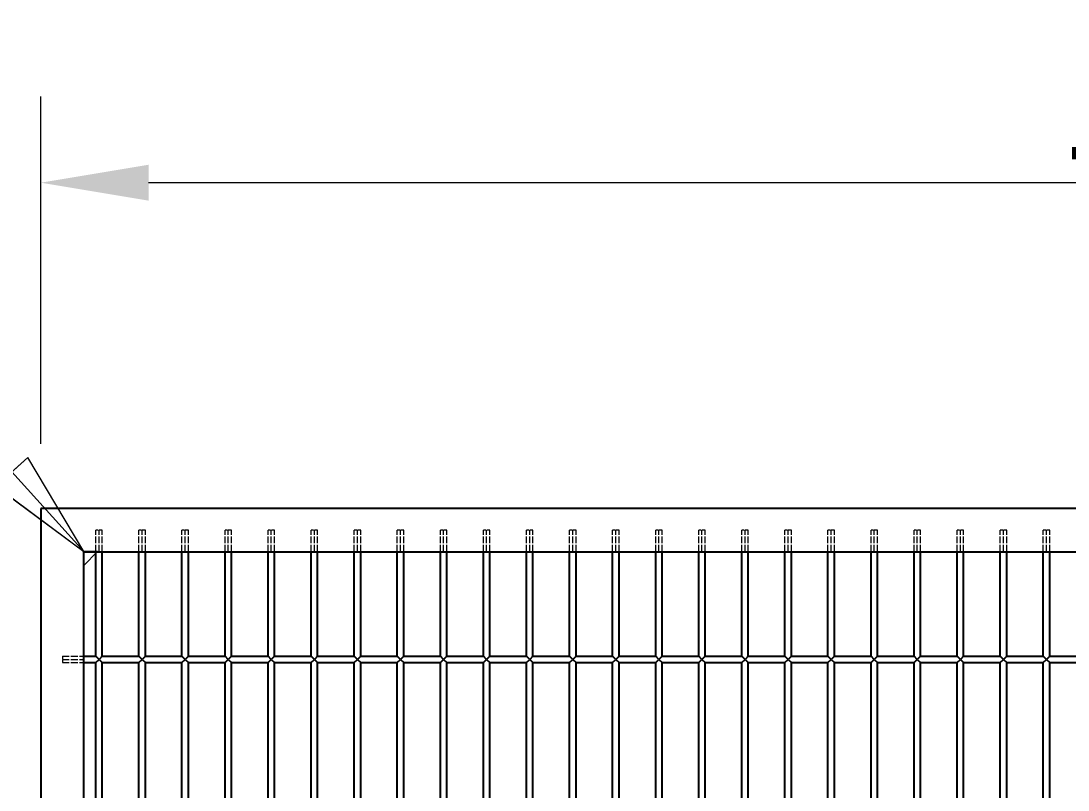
# Model space of a CAD drawing. Header units: millimetres. Extents: x 120 to 9117, y 110 to 4090.
# Drawn here: x 1886 to 2372.3, y 2906.4 to 3263.3 of the extents above; entities that cross this region are included whole.
import ezdxf

# ---------------------------------------------------------------- set-up
doc = ezdxf.new("R2010")
doc.units = ezdxf.units.MM
doc.header["$LTSCALE"] = 20
doc.linetypes.add('DASHED', pattern=[0.2067, 0.1654, -0.0413])
doc.layers.add('可见 (ISO)', color=7, linetype='Continuous', lineweight=25)
for name, color, linetype, lineweight, true_color in [('尺寸 (ISO)', 7, 'Continuous', 18, 0x008000), ('符号 (ISO)', 7, 'Continuous', 18, 0x008000), ('隐藏 (ISO)', 5, 'DASHED', 18, 0x0000ff)]:
    doc.layers.add(name, color=color, linetype=linetype, lineweight=lineweight, true_color=true_color)
doc.styles.add('最新国标', font='simfang.ttf')
doc.dimstyles.new('默认 (GB)', dxfattribs={"dimscale": 20, "dimtxt": 2.8, "dimasz": 2.5, "dimexe": 2, "dimexo": 1.5, "dimgap": 0.5, "dimtad": 1, "dimtoh": 1, "dimdsep": 46, "dimtxsty": '最新国标', "dimcen": 0.09, "dimdle": 10, "dimclrd": 256, "dimclre": 256, "dimclrt": 256, "dimaunit": 1, "dimadec": 3, "dimazin": 2, "dimtfac": 0.535714, "dimtdec": 3, "dimtmove": 0, "dimatfit": 3, "dimfxl": 0, "dimtolj": 1, "dimlwd": -1, "dimlwe": -1, "dimarcsym": 0})

# ---------------------------------------------------------------- blocks, each defined once
blk = doc.blocks.new('*D5')
at = {"layer": 'Defpoints', "color": 0, "transparency": 16777216}
for p in [(1895.28, 3188.26), (1895.28, 3037.01), (2945.28, 3037.01)]:
    blk.add_point(p, dxfattribs=at)
at = {"layer": '尺寸 (ISO)', "color": 116, "true_color": 0x00803f, "transparency": 16777216}
for p, q in [((1895.28, 3067.01), (1895.28, 3228.26)), ((2945.28, 3067.01), (2945.28, 3228.26)), ((2895.28, 3188.26), (1945.28, 3188.26))]:
    blk.add_line(p, q, dxfattribs=at)
for points in [[(1945.28, 3196.6), (1945.28, 3179.93), (1895.28, 3188.26)], [(2895.28, 3196.6), (2895.28, 3179.93), (2945.28, 3188.26)]]:
    blk.add_solid(points, dxfattribs=at)
at = {"layer": '尺寸 (ISO)', "transparency": 16777216, "insert": (2445.28, 3226.58), "char_height": 56, "attachment_point": 5, "style": '最新国标'}
blk.add_mtext('\\A1;1050', dxfattribs=at)
blk = doc.blocks.new('*D6')
at = {"layer": 'Defpoints', "color": 0, "transparency": 16777216}
for p in [(1895.28, 3037.01), (1555.19, 1997.01), (1895.28, 1997.01)]:
    blk.add_point(p, dxfattribs=at)
at = {"layer": '尺寸 (ISO)', "color": 116, "true_color": 0x00803f, "transparency": 16777216}
for p, q in [((1865.28, 3037.01), (1515.19, 3037.01)), ((1555.19, 2987.01), (1555.19, 2047.01)), ((1865.28, 1997.01), (1515.19, 1997.01))]:
    blk.add_line(p, q, dxfattribs=at)
for points in [[(1546.85, 2987.01), (1563.52, 2987.01), (1555.19, 3037.01)], [(1546.85, 2047.01), (1563.52, 2047.01), (1555.19, 1997.01)]]:
    blk.add_solid(points, dxfattribs=at)
at = {"layer": '尺寸 (ISO)', "transparency": 16777216, "insert": (1516.87, 2517.01), "char_height": 56, "attachment_point": 5, "rotation": 90, "style": '最新国标'}
blk.add_mtext('\\A1;1040', dxfattribs=at)
blk = doc.blocks.new('末端处理方式1')
at = {"layer": '符号 (ISO)'}
for p, q in [((95.764, 150.851), (96.082, 150.851)), ((96.082, 150.851), (95.764, 150.533)), ((95.764, 150.533), (95.764, 150.851))]:
    blk.add_line(p, q, dxfattribs=at)
at = {"layer": '符号 (ISO)', "flags": 128}
blk.add_lwpolyline([(95.764, 150.851), (95.764, 150.533), (96.082, 150.851), (95.764, 150.851)], dxfattribs=at)
at = {"layer": '符号 (ISO)'}
blk.add_solid([(95.764, 150.851), (95.764, 150.533), (96.082, 150.851), (95.764, 150.851)], dxfattribs=at)
blk = doc.blocks.new('焊接符号标识符1')
at = {"layer": '符号 (ISO)', "linetype": 'DASHED', "ltscale": 12.901145}
blk.add_line((88.264, 160.187), (72.264, 160.187), dxfattribs=at)
at = {"layer": '符号 (ISO)'}
for p, q in [((88.264, 159.137), (72.264, 159.137)), ((78.264, 159.137), (82.264, 159.137)), ((82.264, 159.137), (78.264, 155.137)), ((78.264, 155.137), (78.264, 159.137)), ((94.086, 152.704), (88.264, 159.137)), ((94.457, 153.04), (93.716, 152.369)), ((95.764, 150.851), (94.457, 153.04)), ((94.086, 152.704), (95.764, 150.851)), ((93.716, 152.369), (95.764, 150.851))]:
    blk.add_line(p, q, dxfattribs=at)
at = {"layer": '符号 (ISO)', "flags": 128}
blk.add_lwpolyline([(93.716, 152.369), (95.764, 150.851), (94.457, 153.04), (93.716, 152.369)], dxfattribs=at)
at = {"layer": '符号 (ISO)'}
blk.add_solid([(93.716, 152.369), (95.764, 150.851), (94.457, 153.04), (93.716, 152.369)], dxfattribs=at)

msp = doc.modelspace()

# ---------------------------------------------------------------- linework, layer by layer
at = {"layer": '可见 (ISO)'}
for p, q in [((1895.28, 3037.011), (1895.28, 1997.011)), ((2945.28, 3037.011), (1895.28, 3037.011)), ((1915.28, 2527.011), (1915.28, 3017.011)), ((1915.28, 3017.011), (2925.28, 3017.011)), ((1920.78, 2968.511), (1920.78, 3017.011)), ((1923.78, 2968.511), (1923.78, 3017.011)), ((1940.78, 2968.511), (1940.78, 3017.011)), ((1943.78, 2968.511), (1943.78, 3017.011)), ((1960.78, 2968.511), (1960.78, 3017.011)), ((1963.78, 2968.511), (1963.78, 3017.011)), ((1980.78, 2968.511), (1980.78, 3017.011)), ((1983.78, 2968.511), (1983.78, 3017.011)), ((2000.78, 2968.511), (2000.78, 3017.011)), ((2003.78, 2968.511), (2003.78, 3017.011)), ((2020.78, 2968.511), (2020.78, 3017.011)), ((2023.78, 2968.511), (2023.78, 3017.011)), ((2040.78, 2968.511), (2040.78, 3017.011)), ((2043.78, 2968.511), (2043.78, 3017.011)), ((2060.78, 2968.511), (2060.78, 3017.011)), ((2063.78, 2968.511), (2063.78, 3017.011)), ((2080.78, 2968.511), (2080.78, 3017.011)), ((2083.78, 2968.511), (2083.78, 3017.011)), ((2100.78, 2968.511), (2100.78, 3017.011)), ((2103.78, 2968.511), (2103.78, 3017.011)), ((2120.78, 2968.511), (2120.78, 3017.011)), ((2123.78, 2968.511), (2123.78, 3017.011)), ((2140.78, 2968.511), (2140.78, 3017.011)), ((2143.78, 2968.511), (2143.78, 3017.011)), ((2160.78, 2968.511), (2160.78, 3017.011)), ((2163.78, 2968.511), (2163.78, 3017.011)), ((2180.78, 2968.511), (2180.78, 3017.011)), ((2183.78, 2968.511), (2183.78, 3017.011)), ((2200.78, 2968.511), (2200.78, 3017.011)), ((2203.78, 2968.511), (2203.78, 3017.011)), ((2220.78, 2968.511), (2220.78, 3017.011)), ((2223.78, 2968.511), (2223.78, 3017.011)), ((2240.78, 2968.511), (2240.78, 3017.011)), ((2243.78, 2968.511), (2243.78, 3017.011)), ((2260.78, 2968.511), (2260.78, 3017.011)), ((2263.78, 2968.511), (2263.78, 3017.011)), ((2280.78, 2968.511), (2280.78, 3017.011)), ((2283.78, 2968.511), (2283.78, 3017.011)), ((2300.78, 2968.511), (2300.78, 3017.011)), ((2303.78, 2968.511), (2303.78, 3017.011)), ((2320.78, 2968.511), (2320.78, 3017.011)), ((2323.78, 2968.511), (2323.78, 3017.011)), ((2340.78, 2968.511), (2340.78, 3017.011)), ((2343.78, 2968.511), (2343.78, 3017.011)), ((2360.78, 2968.511), (2360.78, 3017.011)), ((2363.78, 2968.511), (2363.78, 3017.011)), ((1915.28, 2968.511), (1920.78, 2968.511)), ((1922.28, 2967.011), (1920.78, 2968.511)), ((1920.78, 2965.511), (1922.28, 2967.011)), ((1923.78, 2968.511), (1922.28, 2967.011)), ((1922.28, 2967.011), (1923.78, 2965.511)), ((1923.78, 2968.511), (1940.78, 2968.511)), ((1942.28, 2967.011), (1940.78, 2968.511)), ((1940.78, 2965.511), (1942.28, 2967.011)), ((1943.78, 2968.511), (1942.28, 2967.011)), ((1942.28, 2967.011), (1943.78, 2965.511)), ((1943.78, 2968.511), (1960.78, 2968.511)), ((1962.28, 2967.011), (1960.78, 2968.511)), ((1960.78, 2965.511), (1962.28, 2967.011)), ((1963.78, 2968.511), (1962.28, 2967.011)), ((1962.28, 2967.011), (1963.78, 2965.511)), ((1963.78, 2968.511), (1980.78, 2968.511)), ((1982.28, 2967.011), (1980.78, 2968.511)), ((1980.78, 2965.511), (1982.28, 2967.011)), ((1983.78, 2968.511), (1982.28, 2967.011)), ((1982.28, 2967.011), (1983.78, 2965.511)), ((1983.78, 2968.511), (2000.78, 2968.511)), ((2002.28, 2967.011), (2000.78, 2968.511)), ((2000.78, 2965.511), (2002.28, 2967.011)), ((2003.78, 2968.511), (2002.28, 2967.011)), ((2002.28, 2967.011), (2003.78, 2965.511)), ((2003.78, 2968.511), (2020.78, 2968.511)), ((2022.28, 2967.011), (2020.78, 2968.511)), ((2020.78, 2965.511), (2022.28, 2967.011)), ((2023.78, 2968.511), (2022.28, 2967.011)), ((2022.28, 2967.011), (2023.78, 2965.511)), ((2023.78, 2968.511), (2040.78, 2968.511)), ((2042.28, 2967.011), (2040.78, 2968.511)), ((2040.78, 2965.511), (2042.28, 2967.011)), ((2043.78, 2968.511), (2042.28, 2967.011)), ((2042.28, 2967.011), (2043.78, 2965.511)), ((2043.78, 2968.511), (2060.78, 2968.511)), ((2062.28, 2967.011), (2060.78, 2968.511)), ((2060.78, 2965.511), (2062.28, 2967.011)), ((2063.78, 2968.511), (2062.28, 2967.011)), ((2062.28, 2967.011), (2063.78, 2965.511)), ((2063.78, 2968.511), (2080.78, 2968.511)), ((2082.28, 2967.011), (2080.78, 2968.511)), ((2080.78, 2965.511), (2082.28, 2967.011)), ((2083.78, 2968.511), (2082.28, 2967.011)), ((2082.28, 2967.011), (2083.78, 2965.511)), ((2083.78, 2968.511), (2100.78, 2968.511)), ((2102.28, 2967.011), (2100.78, 2968.511)), ((2100.78, 2965.511), (2102.28, 2967.011)), ((2103.78, 2968.511), (2102.28, 2967.011)), ((2102.28, 2967.011), (2103.78, 2965.511)), ((2103.78, 2968.511), (2120.78, 2968.511)), ((2122.28, 2967.011), (2120.78, 2968.511)), ((2120.78, 2965.511), (2122.28, 2967.011)), ((2123.78, 2968.511), (2122.28, 2967.011)), ((2122.28, 2967.011), (2123.78, 2965.511)), ((2123.78, 2968.511), (2140.78, 2968.511)), ((2142.28, 2967.011), (2140.78, 2968.511)), ((2140.78, 2965.511), (2142.28, 2967.011)), ((2143.78, 2968.511), (2142.28, 2967.011)), ((2142.28, 2967.011), (2143.78, 2965.511)), ((2143.78, 2968.511), (2160.78, 2968.511)), ((2162.28, 2967.011), (2160.78, 2968.511)), ((2160.78, 2965.511), (2162.28, 2967.011)), ((2163.78, 2968.511), (2162.28, 2967.011)), ((2162.28, 2967.011), (2163.78, 2965.511)), ((2163.78, 2968.511), (2180.78, 2968.511)), ((2182.28, 2967.011), (2180.78, 2968.511)), ((2180.78, 2965.511), (2182.28, 2967.011)), ((2183.78, 2968.511), (2182.28, 2967.011)), ((2182.28, 2967.011), (2183.78, 2965.511)), ((2183.78, 2968.511), (2200.78, 2968.511)), ((2202.28, 2967.011), (2200.78, 2968.511)), ((2200.78, 2965.511), (2202.28, 2967.011)), ((2203.78, 2968.511), (2202.28, 2967.011)), ((2202.28, 2967.011), (2203.78, 2965.511)), ((2203.78, 2968.511), (2220.78, 2968.511)), ((2222.28, 2967.011), (2220.78, 2968.511)), ((2220.78, 2965.511), (2222.28, 2967.011)), ((2223.78, 2968.511), (2222.28, 2967.011)), ((2222.28, 2967.011), (2223.78, 2965.511)), ((2223.78, 2968.511), (2240.78, 2968.511)), ((2242.28, 2967.011), (2240.78, 2968.511)), ((2240.78, 2965.511), (2242.28, 2967.011)), ((2243.78, 2968.511), (2242.28, 2967.011)), ((2242.28, 2967.011), (2243.78, 2965.511)), ((2243.78, 2968.511), (2260.78, 2968.511)), ((2262.28, 2967.011), (2260.78, 2968.511)), ((2260.78, 2965.511), (2262.28, 2967.011)), ((2263.78, 2968.511), (2262.28, 2967.011)), ((2262.28, 2967.011), (2263.78, 2965.511)), ((2263.78, 2968.511), (2280.78, 2968.511)), ((2282.28, 2967.011), (2280.78, 2968.511)), ((2280.78, 2965.511), (2282.28, 2967.011)), ((2283.78, 2968.511), (2282.28, 2967.011)), ((2282.28, 2967.011), (2283.78, 2965.511)), ((2283.78, 2968.511), (2300.78, 2968.511)), ((2302.28, 2967.011), (2300.78, 2968.511)), ((2300.78, 2965.511), (2302.28, 2967.011)), ((2303.78, 2968.511), (2302.28, 2967.011)), ((2302.28, 2967.011), (2303.78, 2965.511)), ((2303.78, 2968.511), (2320.78, 2968.511)), ((2322.28, 2967.011), (2320.78, 2968.511)), ((2320.78, 2965.511), (2322.28, 2967.011)), ((2323.78, 2968.511), (2322.28, 2967.011)), ((2322.28, 2967.011), (2323.78, 2965.511)), ((2323.78, 2968.511), (2340.78, 2968.511)), ((2342.28, 2967.011), (2340.78, 2968.511)), ((2340.78, 2965.511), (2342.28, 2967.011)), ((2343.78, 2968.511), (2342.28, 2967.011)), ((2342.28, 2967.011), (2343.78, 2965.511)), ((2343.78, 2968.511), (2360.78, 2968.511)), ((2362.28, 2967.011), (2360.78, 2968.511)), ((2360.78, 2965.511), (2362.28, 2967.011)), ((2363.78, 2968.511), (2362.28, 2967.011)), ((2362.28, 2967.011), (2363.78, 2965.511)), ((2363.78, 2968.511), (2380.78, 2968.511)), ((1915.28, 2965.511), (1920.78, 2965.511)), ((1920.78, 2868.511), (1920.78, 2965.511)), ((1923.78, 2965.511), (1940.78, 2965.511)), ((1923.78, 2868.511), (1923.78, 2965.511)), ((1940.78, 2868.511), (1940.78, 2965.511)), ((1943.78, 2965.511), (1960.78, 2965.511)), ((1943.78, 2868.511), (1943.78, 2965.511)), ((1960.78, 2868.511), (1960.78, 2965.511)), ((1963.78, 2965.511), (1980.78, 2965.511)), ((1963.78, 2868.511), (1963.78, 2965.511)), ((1980.78, 2868.511), (1980.78, 2965.511)), ((1983.78, 2965.511), (2000.78, 2965.511)), ((1983.78, 2868.511), (1983.78, 2965.511)), ((2000.78, 2868.511), (2000.78, 2965.511)), ((2003.78, 2965.511), (2020.78, 2965.511)), ((2003.78, 2868.511), (2003.78, 2965.511)), ((2020.78, 2868.511), (2020.78, 2965.511)), ((2023.78, 2965.511), (2040.78, 2965.511)), ((2023.78, 2868.511), (2023.78, 2965.511)), ((2040.78, 2868.511), (2040.78, 2965.511)), ((2043.78, 2965.511), (2060.78, 2965.511)), ((2043.78, 2868.511), (2043.78, 2965.511)), ((2060.78, 2868.511), (2060.78, 2965.511)), ((2063.78, 2965.511), (2080.78, 2965.511)), ((2063.78, 2868.511), (2063.78, 2965.511)), ((2080.78, 2868.511), (2080.78, 2965.511)), ((2083.78, 2965.511), (2100.78, 2965.511)), ((2083.78, 2868.511), (2083.78, 2965.511)), ((2100.78, 2868.511), (2100.78, 2965.511)), ((2103.78, 2965.511), (2120.78, 2965.511)), ((2103.78, 2868.511), (2103.78, 2965.511)), ((2120.78, 2868.511), (2120.78, 2965.511)), ((2123.78, 2965.511), (2140.78, 2965.511)), ((2123.78, 2868.511), (2123.78, 2965.511)), ((2140.78, 2868.511), (2140.78, 2965.511)), ((2143.78, 2965.511), (2160.78, 2965.511)), ((2143.78, 2868.511), (2143.78, 2965.511)), ((2160.78, 2868.511), (2160.78, 2965.511)), ((2163.78, 2965.511), (2180.78, 2965.511)), ((2163.78, 2868.511), (2163.78, 2965.511)), ((2180.78, 2868.511), (2180.78, 2965.511)), ((2183.78, 2965.511), (2200.78, 2965.511)), ((2183.78, 2868.511), (2183.78, 2965.511)), ((2200.78, 2868.511), (2200.78, 2965.511)), ((2203.78, 2965.511), (2220.78, 2965.511)), ((2203.78, 2868.511), (2203.78, 2965.511)), ((2220.78, 2868.511), (2220.78, 2965.511)), ((2223.78, 2965.511), (2240.78, 2965.511)), ((2223.78, 2868.511), (2223.78, 2965.511)), ((2240.78, 2868.511), (2240.78, 2965.511)), ((2243.78, 2965.511), (2260.78, 2965.511)), ((2243.78, 2868.511), (2243.78, 2965.511)), ((2260.78, 2868.511), (2260.78, 2965.511)), ((2263.78, 2965.511), (2280.78, 2965.511)), ((2263.78, 2868.511), (2263.78, 2965.511)), ((2280.78, 2868.511), (2280.78, 2965.511)), ((2283.78, 2965.511), (2300.78, 2965.511)), ((2283.78, 2868.511), (2283.78, 2965.511)), ((2300.78, 2868.511), (2300.78, 2965.511)), ((2303.78, 2965.511), (2320.78, 2965.511)), ((2303.78, 2868.511), (2303.78, 2965.511)), ((2320.78, 2868.511), (2320.78, 2965.511)), ((2323.78, 2965.511), (2340.78, 2965.511)), ((2323.78, 2868.511), (2323.78, 2965.511)), ((2340.78, 2868.511), (2340.78, 2965.511)), ((2343.78, 2965.511), (2360.78, 2965.511)), ((2343.78, 2868.511), (2343.78, 2965.511)), ((2360.78, 2868.511), (2360.78, 2965.511)), ((2363.78, 2965.511), (2380.78, 2965.511)), ((2363.78, 2868.511), (2363.78, 2965.511))]:
    msp.add_line(p, q, dxfattribs=at)
at = {"layer": '隐藏 (ISO)', "ltscale": 0.448684}
for p, q in [((1923.78, 3027.011), (1920.78, 3027.011)), ((1943.78, 3027.011), (1940.78, 3027.011)), ((1963.78, 3027.011), (1960.78, 3027.011)), ((1983.78, 3027.011), (1980.78, 3027.011)), ((2003.78, 3027.011), (2000.78, 3027.011)), ((2023.78, 3027.011), (2020.78, 3027.011)), ((2043.78, 3027.011), (2040.78, 3027.011)), ((2063.78, 3027.011), (2060.78, 3027.011)), ((2083.78, 3027.011), (2080.78, 3027.011)), ((2103.78, 3027.011), (2100.78, 3027.011)), ((2123.78, 3027.011), (2120.78, 3027.011)), ((2143.78, 3027.011), (2140.78, 3027.011)), ((2163.78, 3027.011), (2160.78, 3027.011)), ((2183.78, 3027.011), (2180.78, 3027.011)), ((2203.78, 3027.011), (2200.78, 3027.011)), ((2223.78, 3027.011), (2220.78, 3027.011)), ((2243.78, 3027.011), (2240.78, 3027.011)), ((2263.78, 3027.011), (2260.78, 3027.011)), ((2283.78, 3027.011), (2280.78, 3027.011)), ((2303.78, 3027.011), (2300.78, 3027.011)), ((2323.78, 3027.011), (2320.78, 3027.011)), ((2343.78, 3027.011), (2340.78, 3027.011)), ((2363.78, 3027.011), (2360.78, 3027.011)), ((1905.28, 2968.511), (1905.28, 2965.511))]:
    msp.add_line(p, q, dxfattribs=at)
at = {"layer": '隐藏 (ISO)', "ltscale": 0.952248}
for p, q in [((1920.78, 3017.011), (1920.78, 3027.011)), ((1922.28, 3017.011), (1922.28, 3027.011)), ((1923.78, 3017.011), (1923.78, 3027.011)), ((1940.78, 3017.011), (1940.78, 3027.011)), ((1942.28, 3017.011), (1942.28, 3027.011)), ((1943.78, 3017.011), (1943.78, 3027.011)), ((1960.78, 3017.011), (1960.78, 3027.011)), ((1962.28, 3017.011), (1962.28, 3027.011)), ((1963.78, 3017.011), (1963.78, 3027.011)), ((1980.78, 3017.011), (1980.78, 3027.011)), ((1982.28, 3017.011), (1982.28, 3027.011)), ((1983.78, 3017.011), (1983.78, 3027.011)), ((2000.78, 3017.011), (2000.78, 3027.011)), ((2002.28, 3017.011), (2002.28, 3027.011)), ((2003.78, 3017.011), (2003.78, 3027.011)), ((2020.78, 3017.011), (2020.78, 3027.011)), ((2022.28, 3017.011), (2022.28, 3027.011)), ((2023.78, 3017.011), (2023.78, 3027.011)), ((2040.78, 3017.011), (2040.78, 3027.011)), ((2042.28, 3017.011), (2042.28, 3027.011)), ((2043.78, 3017.011), (2043.78, 3027.011)), ((2060.78, 3017.011), (2060.78, 3027.011)), ((2062.28, 3017.011), (2062.28, 3027.011)), ((2063.78, 3017.011), (2063.78, 3027.011)), ((2080.78, 3017.011), (2080.78, 3027.011)), ((2082.28, 3017.011), (2082.28, 3027.011)), ((2083.78, 3017.011), (2083.78, 3027.011)), ((2100.78, 3017.011), (2100.78, 3027.011)), ((2102.28, 3017.011), (2102.28, 3027.011)), ((2103.78, 3017.011), (2103.78, 3027.011)), ((2120.78, 3017.011), (2120.78, 3027.011)), ((2122.28, 3017.011), (2122.28, 3027.011)), ((2123.78, 3017.011), (2123.78, 3027.011)), ((2140.78, 3017.011), (2140.78, 3027.011)), ((2142.28, 3017.011), (2142.28, 3027.011)), ((2143.78, 3017.011), (2143.78, 3027.011)), ((2160.78, 3017.011), (2160.78, 3027.011)), ((2162.28, 3017.011), (2162.28, 3027.011)), ((2163.78, 3017.011), (2163.78, 3027.011)), ((2180.78, 3017.011), (2180.78, 3027.011)), ((2182.28, 3017.011), (2182.28, 3027.011)), ((2183.78, 3017.011), (2183.78, 3027.011)), ((2200.78, 3017.011), (2200.78, 3027.011)), ((2202.28, 3017.011), (2202.28, 3027.011)), ((2203.78, 3017.011), (2203.78, 3027.011)), ((2220.78, 3017.011), (2220.78, 3027.011)), ((2222.28, 3017.011), (2222.28, 3027.011)), ((2223.78, 3017.011), (2223.78, 3027.011)), ((2240.78, 3017.011), (2240.78, 3027.011)), ((2242.28, 3017.011), (2242.28, 3027.011)), ((2243.78, 3017.011), (2243.78, 3027.011)), ((2260.78, 3017.011), (2260.78, 3027.011)), ((2262.28, 3017.011), (2262.28, 3027.011)), ((2263.78, 3017.011), (2263.78, 3027.011)), ((2280.78, 3017.011), (2280.78, 3027.011)), ((2282.28, 3017.011), (2282.28, 3027.011)), ((2283.78, 3017.011), (2283.78, 3027.011)), ((2300.78, 3017.011), (2300.78, 3027.011)), ((2302.28, 3017.011), (2302.28, 3027.011)), ((2303.78, 3017.011), (2303.78, 3027.011)), ((2320.78, 3017.011), (2320.78, 3027.011)), ((2322.28, 3017.011), (2322.28, 3027.011)), ((2323.78, 3017.011), (2323.78, 3027.011)), ((2340.78, 3017.011), (2340.78, 3027.011)), ((2342.28, 3017.011), (2342.28, 3027.011)), ((2343.78, 3017.011), (2343.78, 3027.011)), ((2360.78, 3017.011), (2360.78, 3027.011)), ((2362.28, 3017.011), (2362.28, 3027.011)), ((2363.78, 3017.011), (2363.78, 3027.011)), ((1905.28, 2968.511), (1915.28, 2968.511)), ((1905.28, 2967.011), (1915.28, 2967.011)), ((1905.28, 2965.511), (1915.28, 2965.511))]:
    msp.add_line(p, q, dxfattribs=at)

# ---------------------------------------------------------------- block references
at = {"layer": '符号 (ISO)', "xscale": 20, "yscale": 20, "zscale": 20}
for name in ['焊接符号标识符1', '末端处理方式1']:
    msp.add_blockref(name, (0, 0), dxfattribs=at)

# ---------------------------------------------------------------- dimensions: what is measured, and where the dimension line sits
at = {"layer": '尺寸 (ISO)', "color": 116, "true_color": 0x00803f}
for base, p1, p2, angle, picture, middle in [((1895.28, 3188.263), (2945.28, 3037.011), (1895.28, 3037.011), 180, '*D5', (2445.28, 3188.263)), ((1555.187, 1997.011), (1895.28, 3037.011), (1895.28, 1997.011), 90, '*D6', (1555.187, 2517.011))]:
    dim = msp.add_linear_dim(base=base, p1=p1, p2=p2, angle=angle, dimstyle='默认 (GB)', override={"dimgap": 0.5, "dimtoh": 0, "dimdec": 2, "dimtol": 0, "dimlim": 0, "dimtp": 0, "dimtm": 0, "dimtdec": 3, "dimtofl": 0, "dimatfit": 1}, dxfattribs=at)
    dim.commit()
    dim.dimension.update_dxf_attribs({"geometry": picture, "text_midpoint": middle, "dimtype": 160})

doc.saveas('drawing.dxf')
